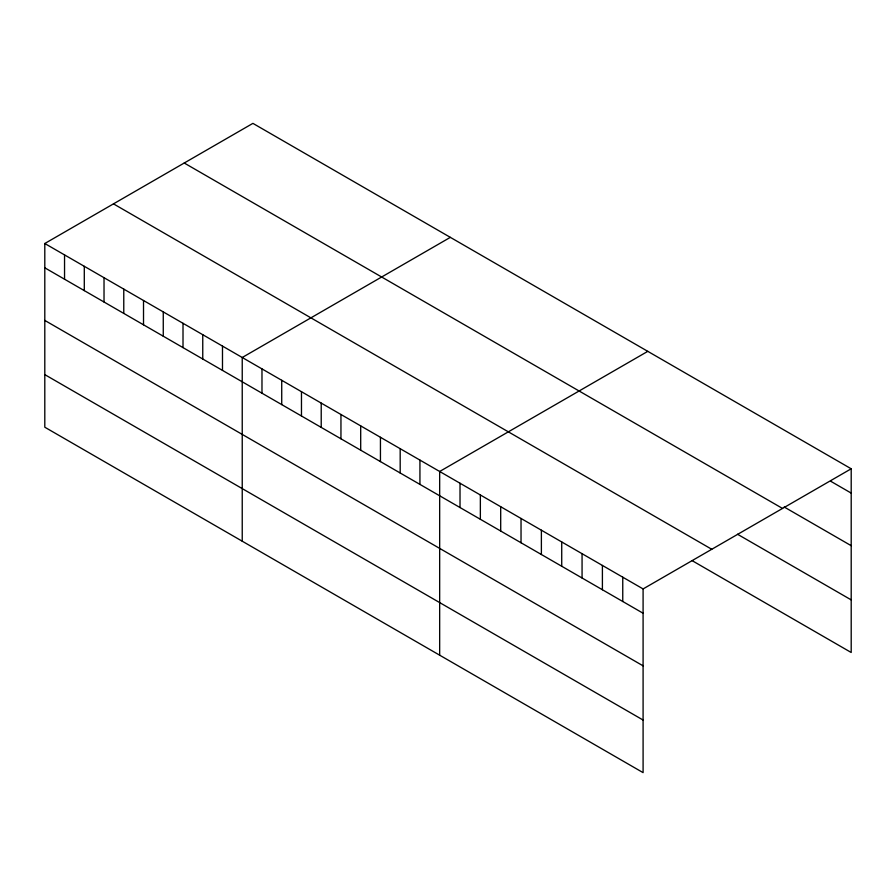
<?xml version="1.0" encoding="UTF-8"?>
<svg xmlns="http://www.w3.org/2000/svg" width="896" height="896" viewBox="0 0 896 896"><rect width="100%" height="100%" fill="white"/><g stroke="black" fill="none" stroke-linecap="round" stroke-linejoin="round"><path stroke-width="1.34" d="M44.8 243.51L643.093 588.93L643.093 772.632L44.8 427.213L44.8 243.51L252.907 123.368L851.2 468.787L851.2 652.49L692.059 560.605M450.341 237.35L242.234 357.504L242.234 541.206M647.786 351.344L439.667 471.486L439.667 655.189M643.093 588.93L851.2 468.787M830.861 481.342L851.2 493.091M784.19 507.002L851.2 545.686M184.229 163.016L782.522 508.435M737.52 534.251L851.2 599.883M113.478 203.862L711.771 549.282M44.8 267.814L643.093 613.234M44.8 320.421L643.093 665.84M44.8 374.618L643.093 720.037M622.754 577.192L622.754 601.496M602.403 565.443L602.403 589.747M582.064 553.706L582.064 577.998M561.725 541.957L561.725 566.261M541.386 530.208L541.386 554.512M521.035 518.47L521.035 542.774M500.696 506.722L500.696 531.026M480.357 494.984L480.357 519.288M460.018 483.235L460.018 507.539M419.933 460.096L419.933 484.4M400.187 448.694L400.187 472.998M380.442 437.293L380.442 461.597M360.696 425.891L360.696 450.195M340.95 414.501L340.95 438.805M321.216 403.099L321.216 427.403M301.47 391.698L301.47 416.002M281.725 380.296L281.725 404.6M261.979 368.906L261.979 393.198M222.488 346.102L222.488 370.406M202.754 334.701L202.754 359.005M183.008 323.31L183.008 347.603M163.262 311.909L163.262 336.213M143.517 300.507L143.517 324.811M123.771 289.106L123.771 313.41M104.026 277.715L104.026 302.008M84.291 266.314L84.291 290.618M64.546 254.912L64.546 279.216"/></g></svg>
